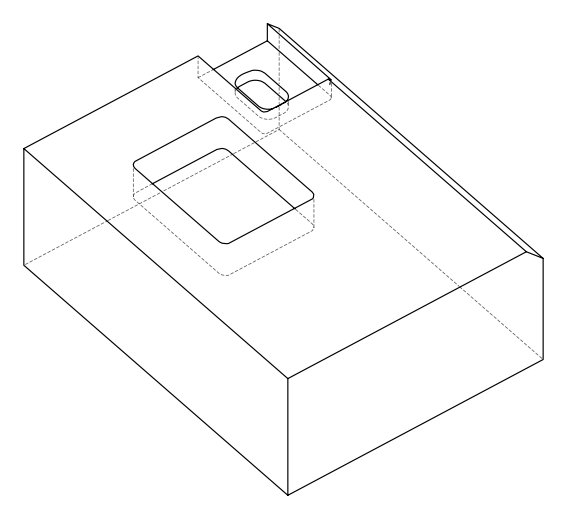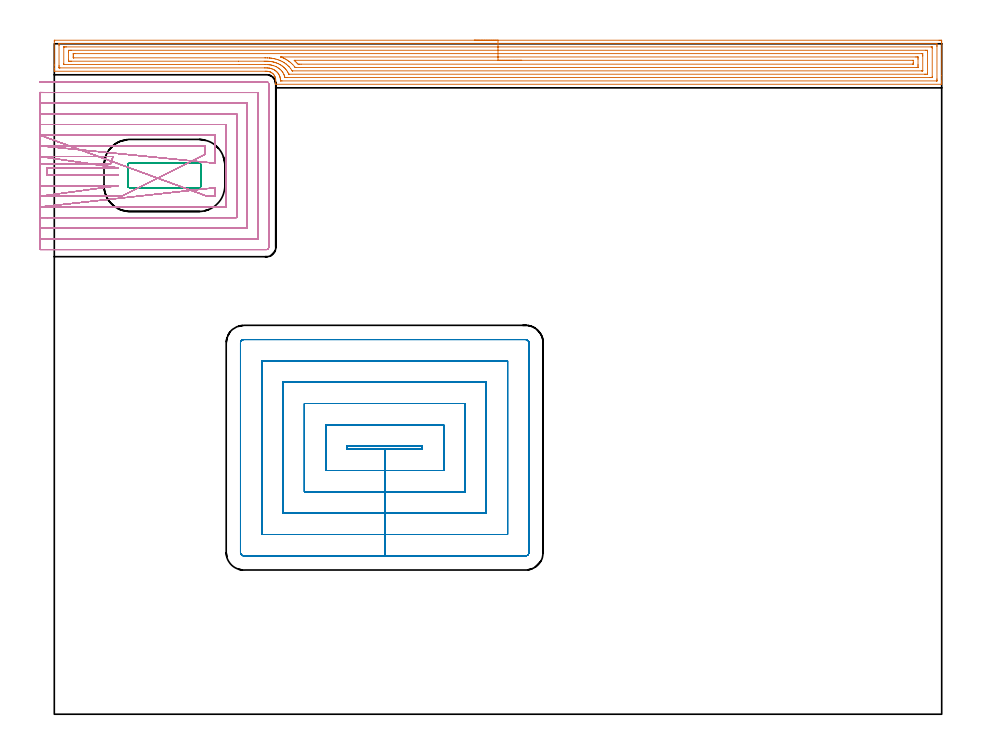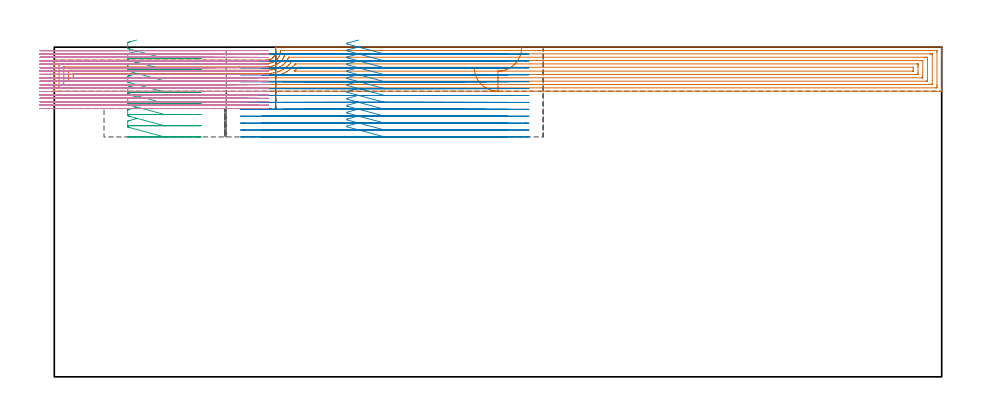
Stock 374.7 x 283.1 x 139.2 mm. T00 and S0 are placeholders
(PLAN: 4 operations, 3 tool changes, 146.8 min)
(1 AREA_MILL | FG_CHAMFER_SURFACE | UGT0205_001 | 19.8 min | 64818 mm3)
(2 MILL_RECTANGULAR_POCKET | POCKET_RECTANGULAR_STRAIGHT | NXT0201_011 | Follow Part, ap 3, ae 75% | 40.79 min | 522155 mm3)
(3 MILL_RECTANGULAR_POCKET_1 | POCKET_RECTANGULAR_STRAIGHT_1 | UGT0201_104 | Follow Part, ap 5, ae 75% | 2.29 min | 54860 mm3)
(4 MILL_SLOT | SLOT_PARTIAL_RECTANGULAR | NXT0201_008 | Follow Part, ap 1.5, ae 75% | 83.88 min | 146929 mm3)
(TOOL UGT0205_001 | Chamfer Mill 20 x 3 x 45 deg. | D20 FL50 Z2)
(TOOL NXT0201_011 | ENDMILL 12mm [2P460-1200-NA 1630] | D12 FL38 Z6)
(TOOL UGT0201_104 | End Mill 20 mm | D20 FL22 Z2)
(TOOL NXT0201_008 | ENDMILL 6mm [2P460-0600-NA 1630] | D6 FL26 Z6)
(OP 1 AREA_MILL)
G17 G21 G94 G90
T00 M6
G54
G17 G0 G90 X177.35 Y284.6 S1061 M3
G43 Z149.2 H0
Z130.6
G94 G1 X177.388 Z129.728 F250.
X177.502 Z128.864
X177.691 Z128.012
X177.953 Z127.18
X178.287 Z126.374
X178.69 Z125.6
X179.158 Z124.864
X179.69 Z124.172
X180.279 Z123.529
X180.922 Z122.94
X181.614 Z122.408
X182.35 Z121.94
X183.124 Z121.537
X183.93 Z121.203
X184.762 Z120.941
X185.614 Z120.752
X186.478 Z120.638
X187.35 Z120.6
X373.604
X374.081 Y284.599 Z120.601
X374.552 Y284.595 Z120.603
X374.691 Y284.592 Z120.606
X374.695 Y284.129 Z121.069
X374.7 Y283.517 Z121.681
Y269.732 Z135.463
Y267.354 Z137.841
Y266.672 Z138.528
Y266.364 Z138.835
Y266.011 Z139.179
X374.693 Y266.003 Z139.188
X374.527 Y266. Z139.2
X93.538
X93.51 Y266.005 Z139.193
X93.5 Y266.06 Z139.137
X93.493 Y267.648 Z137.55
X93.47 Y268.037 Z137.16
X93.468 Y268.089 Z137.108
X93.444 Y268.237 Z136.958
X93.401 Y268.507 Z136.691
X93.398 Y268.527 Z136.671
X93.268 Y268.972 Z136.224
X93.205 Y269.12 Z136.076
X93.083 Y269.406 Z135.792
X92.995 Y269.561 Z135.636
X92.901 Y269.728 Z135.47
X92.692 Y270.037 Z135.161
X92.645 Y270.095 Z135.103
X92.589 Y270.163 Z135.035
X92.478 Y270.284 Z134.913
X92.347 Y270.406 Z134.791
X92.152 Y270.588 Z134.609
X92.049 Y270.667 Z134.53
X91.799 Y270.86 Z134.339
X91.757 Y270.886 Z134.314
X91.533 Y271.021 Z134.179
X91.304 Y271.138 Z134.06
X91.256 Y271.163 Z134.035
X90.995 Y271.259 Z133.94
X90.906 Y271.291 Z133.907
X90.463 Y271.411 Z133.786
X90.013 Y271.477 Z133.72
X89.734 Y271.493 Z133.702
X89.542 Z133.695
X89.12 Y271.499 Z133.699
X89.074 Y271.5 Z133.7
X0.173
X0.01 Y271.503 Z133.688
X0.003 Y271.602 Z133.59
X0. Y271.708 Z133.492
Y271.969 Z133.231
Y272.651 Z132.543
Y273.875 Z131.321
Y274.417 Z130.777
Y284.129 Z121.069
X0.003 Y284.402 Z120.795
X0.01 Y284.592 Z120.606
X0.202 Y284.599 Z120.599
X187.35 Y284.6 Z120.6
Y283.186 Z122.014
X372.294 Y283.185 Z122.015
X372.355
X372.676 Y283.179 Z122.021
X372.69 Y283.075 Z122.125
X372.697 Y282.847 Z122.353
X372.699 Y282.363 Z122.837
X372.7 Y281.962 Z123.238
Y268.237 Z136.963
X372.699 Y267.837 Z137.363
X372.69 Y267.435 Z137.765
X372.688 Y267.42 Z137.78
X372.682 Y267.418 Z137.782
X372.658 Y267.416 Z137.784
X372.606 Y267.415 Z137.785
X372.502 Y267.414 Z137.786
X96.157
X95.778 Y267.417 Z137.783
X95.588 Y267.419 Z137.781
X95.504 Y267.422 Z137.778
X95.499 Y267.493 Z137.707
X95.463 Y268.101 Z137.099
X95.447 Y268.237 Z136.963
X95.325 Y268.919 Z136.281
X95.266 Y269.12 Z136.08
X95.241 Y269.203 Z135.997
X95.038 Y269.696 Z135.504
X94.889 Y270.003 Z135.197
X94.722 Y270.296 Z134.904
X94.431 Y270.723 Z134.477
X94.297 Y270.886 Z134.314
X94.123 Y271.077 Z134.123
X93.921 Y271.268 Z133.932
X93.723 Y271.453 Z133.747
X93.538 Y271.606 Z133.594
X93.323 Y271.769 Z133.431
X93.11 Y271.919 Z133.281
X92.915 Y272.037 Z133.163
X92.645 Y272.19 Z133.01
X92.346 Y272.341 Z132.859
X91.878 Y272.526 Z132.674
X91.751 Y272.567 Z132.633
X91.47 Y272.651 Z132.549
X90.983 Y272.771 Z132.429
X90.858 Y272.793 Z132.407
X90.686 Y272.821 Z132.379
X90.295 Y272.871 Z132.329
X89.964 Y272.894 Z132.306
X89.709 Y272.904 Z132.296
X89.071 Y272.911 Z132.289
X88.806 Y272.913 Z132.287
X2.406 Y272.915 Z132.285
X2.138 Y272.916 Z132.284
X2.048 Y272.919 Z132.281
X2.01 Y272.921 Z132.279
X2.008 Y272.942 Z132.258
X2.002 Y273.051 Z132.149
X2. Y273.534 Z131.666
Y273.936 Z131.264
Y282.363 Z122.837
X2.001 Y282.763 Z122.437
X2.01 Y283.165 Z122.035
X2.012 Y283.18 Z122.02
X2.018 Y283.182 Z122.018
X2.042 Y283.184 Z122.016
X2.094 Y283.185 Z122.015
X2.198 Y283.186 Z122.014
X187.35
Y281.772 Z123.428
X370.212 Y281.771 Z123.429
X370.507 Y281.77 Z123.43
X370.605 Y281.768 Z123.432
X370.675 Y281.765 Z123.435
X370.69 Y281.67 Z123.53
X370.695 Y281.48 Z123.72
X370.699 Y281.29 Z123.91
Y269.12 Z136.08
X370.697 Y268.932 Z136.268
X370.69 Y268.866 Z136.334
X370.683 Y268.835 Z136.365
X370.653 Y268.834 Z136.366
X370.507 Y268.831 Z136.369
X369.908 Y268.829 Z136.371
X369.613
X98.3
X98.005
X97.402 Y268.833 Z136.367
X97.375 Y268.835 Z136.365
X97.355 Y268.879 Z136.321
X97.295 Y269.12 Z136.08
X97.112 Y269.722 Z135.478
X96.998 Y270.003 Z135.197
X96.918 Y270.195 Z135.005
X96.541 Y270.886 Z134.314
X96.218 Y271.357 Z133.843
X95.872 Y271.769 Z133.431
X95.325 Y272.301 Z132.899
X94.891 Y272.651 Z132.549
X94.431 Y272.981 Z132.219
X94.178 Y273.133 Z132.067
X93.641 Y273.433 Z131.767
X93.538 Y273.483 Z131.717
X93.426 Y273.534 Z131.666
X92.645 Y273.831 Z131.369
X92.214 Y273.959 Z131.241
X91.751 Y274.078 Z131.122
X91.434 Y274.149 Z131.051
X91.07 Y274.207 Z130.993
X90.858 Y274.235 Z130.965
X90.475 Y274.28 Z130.92
X90.074 Y274.309 Z130.891
X89.964 Y274.313 Z130.887
X89.162 Y274.327 Z130.873
X89.071
X78.104 Y274.328 Z130.872
X4.193 Y274.329 Z130.871
X4.104 Y274.331 Z130.869
X4.045 Y274.334 Z130.866
X4.01 Y274.337 Z130.863
X4.007 Y274.354 Z130.846
X4.004 Y274.417 Z130.783
X4.001 Y274.607 Z130.593
Y281.48 Z123.72
X4.003 Y281.668 Z123.532
X4.01 Y281.734 Z123.466
X4.017 Y281.765 Z123.435
X4.047 Y281.766 Z123.434
X4.193 Y281.769 Z123.431
X4.792 Y281.771 Z123.429
X5.087 Y281.772 Z123.428
X187.35
Y280.357 Z124.843
X367.826
X368.07 Y280.356 Z124.844
X368.574 Y280.352 Z124.848
X368.69 Y280.35 Z124.85
X368.694 Y280.149 Z125.051
X368.7 Y279.734 Z125.466
Y270.886 Z134.314
X368.69 Y270.454 Z134.746
X368.684 Y270.25 Z134.95
X368.473 Y270.247 Z134.953
X367.826 Y270.243 Z134.957
X367.584
X99.224
X99.061 Y270.245 Z134.955
X99.022 Y270.247 Z134.953
X99.006 Y270.249 Z134.951
X98.986 Y270.267 Z134.933
X98.899 Y270.454 Z134.746
X98.679 Y270.886 Z134.314
X98.447 Y271.332 Z133.868
X98.159 Y271.769 Z133.431
X98.005 Y271.992 Z133.208
X97.704 Y272.358 Z132.842
X97.437 Y272.651 Z132.549
X97.112 Y272.969 Z132.231
X96.815 Y273.244 Z131.956
X96.456 Y273.534 Z131.666
X96.218 Y273.713 Z131.487
X95.61 Y274.135 Z131.065
X95.325 Y274.298 Z130.902
X95.107 Y274.417 Z130.783
X94.664 Y274.646 Z130.554
X94.431 Y274.754 Z130.446
X93.865 Y274.977 Z130.223
X93.538 Y275.097 Z130.103
X92.873 Y275.3 Z129.9
X92.645 Y275.36 Z129.84
X92.563 Y275.38 Z129.82
X92.099 Y275.483 Z129.717
X91.751 Y275.547 Z129.653
X91.455 Y275.593 Z129.607
X90.858 Y275.669 Z129.531
X90.451 Y275.702 Z129.498
X89.964 Y275.725 Z129.475
X89.525 Y275.734 Z129.466
X89.071 Y275.739 Z129.461
X88.624 Y275.741 Z129.459
X77.79 Y275.742 Z129.458
X7.319 Y275.743 Z129.457
X6.874 Y275.744 Z129.456
X6.422 Y275.746 Z129.454
X6.139 Y275.75 Z129.45
X6.01 Y275.766 Z129.434
X6. Y276.163 Z129.037
Y276.183 Z129.017
Y279.714 Z125.486
X6.01 Y280.146 Z125.054
X6.016 Y280.35 Z124.85
X6.227 Y280.353 Z124.847
X6.874 Y280.357 Z124.843
X7.116
X187.35
Y278.943 Z126.257
X366.153
X366.379 Y278.942 Z126.258
X366.529 Y278.94 Z126.26
X366.649 Y278.936 Z126.264
X366.692 Y278.932 Z126.268
X366.693 Y278.924 Z126.276
X366.696 Y278.831 Z126.369
X366.7 Y278.179 Z127.021
Y277.949 Z127.251
X366.699 Y271.769 Z133.431
X366.696 Y271.687 Z133.513
X366.693 Y271.668 Z133.532
X366.69 Y271.664 Z133.536
X366.642 Y271.662 Z133.538
X366.491 Y271.659 Z133.541
X366.266 Y271.657 Z133.543
X366.153
X100.686
X100.573 Y271.658 Z133.542
X100.498 Y271.661 Z133.539
X100.441 Y271.664 Z133.536
X100.413 Y271.68 Z133.52
X99.785 Y272.651 Z132.549
X99.766 Y272.678 Z132.522
X99.118 Y273.418 Z131.782
X99.007 Y273.534 Z131.666
X98.899 Y273.642 Z131.558
X98.493 Y274.02 Z131.18
X98.032 Y274.417 Z130.783
X98.005 Y274.44 Z130.76
X97.895 Y274.526 Z130.674
X97.112 Y275.069 Z130.131
X96.745 Y275.3 Z129.9
X96.218 Y275.59 Z129.61
X95.61 Y275.901 Z129.299
X95.325 Y276.02 Z129.18
X94.916 Y276.183 Z129.017
X94.431 Y276.362 Z128.838
X94.163 Y276.448 Z128.752
X93.538 Y276.629 Z128.571
X92.934 Y276.779 Z128.421
X92.645 Y276.844 Z128.356
X91.832 Y276.986 Z128.214
X91.751 Y276.997 Z128.203
X91.222 Y277.066 Z128.134
X90.858 Y277.098 Z128.102
X90.822 Y277.101 Z128.099
X89.964 Y277.142 Z128.058
X89.884 Y277.145 Z128.055
X89.071 Y277.155 Z128.045
X88.979 Y277.156 Z128.044
X8.231 Y277.158 Z128.042
X8.062 Y277.159 Z128.041
X8.022 Y277.162 Z128.038
X8.01 Y277.164 Z128.036
X8.007 Y277.178 Z128.022
X8.004 Y277.233 Z127.967
X8. Y277.718 Z127.482
Y277.949 Z127.251
Y278.601 Z126.599
X8.001 Y278.831 Z126.369
X8.004 Y278.913 Z126.287
X8.007 Y278.932 Z126.268
X8.009 Y278.936 Z126.264
X8.058 Y278.938 Z126.262
X8.208 Y278.941 Z126.259
X8.66 Y278.943 Z126.257
X187.35
Y277.529 Z127.671
X363.784
X364.253 Y277.528 Z127.672
X364.682 Y277.524 Z127.676
X364.69 Y277.522 Z127.678
X364.696 Y277.51 Z127.69
X364.699 Y277.066 Z128.134
X364.7 Y276.624 Z128.576
Y274.417 Z130.783
Y273.975 Z131.225
X364.697 Y273.534 Z131.666
X364.692 Y273.1 Z132.1
X364.684 Y273.078 Z132.122
X364.662 Y273.076 Z132.124
X364.604 Y273.073 Z132.127
X364.487 Y273.072 Z132.128
X364.253 Y273.071 Z132.129
X102.047 Y273.072 Z132.128
X101.813 Y273.074 Z132.126
X101.756 Y273.076 Z132.124
X101.732 Y273.078 Z132.122
X101.692 Y273.125 Z132.075
X101.579 Y273.27 Z131.93
X101.358 Y273.534 Z131.666
X100.686 Y274.302 Z130.898
X100.571 Y274.417 Z130.783
X100.171 Y274.795 Z130.405
X99.792 Y275.128 Z130.072
X99.584 Y275.3 Z129.9
X99.196 Y275.596 Z129.604
X98.899 Y275.808 Z129.392
X98.35 Y276.183 Z129.017
X98.005 Y276.398 Z128.802
X97.497 Y276.685 Z128.515
X97.112 Y276.881 Z128.319
X96.738 Y277.066 Z128.134
X96.218 Y277.286 Z127.914
X95.84 Y277.44 Z127.76
X95.775 Y277.468 Z127.732
X95.718 Y277.494 Z127.706
X95.664 Y277.523 Z127.677
X95.709 Y277.526 Z127.674
X95.751 Y277.528 Z127.672
X95.835 Y277.529 Z127.671
X96.218
X187.35
Y276.115 Z129.085
X362.536 Y276.114 Z129.086
X362.656 Y276.11 Z129.09
X362.681 Y276.108 Z129.092
X362.69 Y276.098 Z129.102
X362.696 Y276.075 Z129.125
X362.698 Y276.05 Z129.15
X362.7 Y275.952 Z129.248
Y275.069 Z130.131
X362.699 Y274.837 Z130.363
X362.697 Y274.683 Z130.517
X362.692 Y274.56 Z130.64
X362.688 Y274.492 Z130.708
X362.396 Y274.486 Z130.714
X104.19 Y274.485 Z130.715
X103.366 Y274.487 Z130.713
X103.294 Y274.488 Z130.712
X102.885 Y274.502 Z130.698
X102.472 Y274.948 Z130.252
X102.131 Y275.3 Z129.9
X101.579 Y275.82 Z129.38
X101.357 Y276.028 Z129.172
X101.292 Y276.108 Z129.092
X101.579 Y276.113 Z129.087
X101.649 Y276.114 Z129.086
X187.35 Y276.115 Z129.085
X188.222 Z129.123
X189.086 Z129.237
X189.938 Z129.426
X190.77 Z129.688
X191.576 Z130.022
X192.35 Z130.425
X193.086 Z130.894
X193.778 Z131.425
X194.421 Z132.014
X195.01 Z132.657
X195.542 Z133.35
X196.01 Z134.085
X196.413 Z134.859
X196.747 Z135.665
X197.009 Z136.497
X197.198 Z137.349
X197.312 Z138.214
X197.35 Z139.085
G0 Z149.2
M5
M2
(OP 2 MILL_RECTANGULAR_POCKET)
G17 G21 G94 G90
T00 M6
G54
G17 G0 G90 X128.476 Y113.2 S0 M3
G43 Z149.2 H1
Z142.2
G94 G1 X123.6 Z140.893 F250.
Y111.9 Z140.545
X139.5 Z136.285
X155.4 F500.
Y113.2
X123.6
Y111.9
X139.5
Y102.9
X164.4
Y122.2
X114.6
Y102.9
X139.5
Y93.9
X173.4
Y131.2
X105.6
Y93.9
X139.5
Y84.9
X182.4
Y140.2
X96.6
Y84.9
X139.5
Y75.9
X191.4
Y149.2
X87.6
Y75.9
X139.5
Y66.9
X199.
G3 X200.4 Y68.3 R1.4
G1 Y156.8
G3 X199. Y158.2 R1.4
G1 X80.
G3 X78.6 Y156.8 R1.4
G1 Y68.3
G3 X80. Y66.9 R1.4
G1 X139.5
X140.5
G0 X128.476 Y113.2 Z139.285
G1 X123.6 Z137.978 F250.
Y111.9 Z137.63
X139.5 Z133.369
X155.4 F500.
Y113.2
X123.6
Y111.9
X139.5
Y102.9
X164.4
Y122.2
X114.6
Y102.9
X139.5
Y93.9
X173.4
Y131.2
X105.6
Y93.9
X139.5
Y84.9
X182.4
Y140.2
X96.6
Y84.9
X139.5
Y75.9
X191.4
Y149.2
X87.6
Y75.9
X139.5
Y66.9
X199.
G3 X200.4 Y68.3 R1.4
G1 Y156.8
G3 X199. Y158.2 R1.4
G1 X80.
G3 X78.6 Y156.8 R1.4
G1 Y68.3
G3 X80. Y66.9 R1.4
G1 X139.5
X140.5
G0 X128.476 Y113.2 Z136.369
G1 X123.6 Z135.062 F250.
Y111.9 Z134.714
X139.5 Z130.454
X155.4 F500.
Y113.2
X123.6
Y111.9
X139.5
Y102.9
X164.4
Y122.2
X114.6
Y102.9
X139.5
Y93.9
X173.4
Y131.2
X105.6
Y93.9
X139.5
Y84.9
X182.4
Y140.2
X96.6
Y84.9
X139.5
Y75.9
X191.4
Y149.2
X87.6
Y75.9
X139.5
Y66.9
X199.
G3 X200.4 Y68.3 R1.4
G1 Y156.8
G3 X199. Y158.2 R1.4
G1 X80.
G3 X78.6 Y156.8 R1.4
G1 Y68.3
G3 X80. Y66.9 R1.4
G1 X139.5
X140.5
G0 X128.476 Y113.2 Z133.454
G1 X123.6 Z132.147 F250.
Y111.9 Z131.799
X139.5 Z127.538
X155.4 F500.
Y113.2
X123.6
Y111.9
X139.5
Y102.9
X164.4
Y122.2
X114.6
Y102.9
X139.5
Y93.9
X173.4
Y131.2
X105.6
Y93.9
X139.5
Y84.9
X182.4
Y140.2
X96.6
Y84.9
X139.5
Y75.9
X191.4
Y149.2
X87.6
Y75.9
X139.5
Y66.9
X199.
G3 X200.4 Y68.3 R1.4
G1 Y156.8
G3 X199. Y158.2 R1.4
G1 X80.
G3 X78.6 Y156.8 R1.4
G1 Y68.3
G3 X80. Y66.9 R1.4
G1 X139.5
X140.5
G0 X128.476 Y113.2 Z130.538
G1 X123.6 Z129.232 F250.
Y111.9 Z128.883
X139.5 Z124.623
X155.4 F500.
Y113.2
X123.6
Y111.9
X139.5
Y102.9
X164.4
Y122.2
X114.6
Y102.9
X139.5
Y93.9
X173.4
Y131.2
X105.6
Y93.9
X139.5
Y84.9
X182.4
Y140.2
X96.6
Y84.9
X139.5
Y75.9
X191.4
Y149.2
X87.6
Y75.9
X139.5
Y66.9
X199.
G3 X200.4 Y68.3 R1.4
G1 Y156.8
G3 X199. Y158.2 R1.4
G1 X80.
G3 X78.6 Y156.8 R1.4
G1 Y68.3
G3 X80. Y66.9 R1.4
G1 X139.5
X140.5
G0 X128.476 Y113.2 Z127.623
G1 X123.6 Z126.316 F250.
Y111.9 Z125.968
X139.5 Z121.708
X155.4 F500.
Y113.2
X123.6
Y111.9
X139.5
Y102.9
X164.4
Y122.2
X114.6
Y102.9
X139.5
Y93.9
X173.4
Y131.2
X105.6
Y93.9
X139.5
Y84.9
X182.4
Y140.2
X96.6
Y84.9
X139.5
Y75.9
X191.4
Y149.2
X87.6
Y75.9
X139.5
Y66.9
X199.
G3 X200.4 Y68.3 R1.4
G1 Y156.8
G3 X199. Y158.2 R1.4
G1 X80.
G3 X78.6 Y156.8 R1.4
G1 Y68.3
G3 X80. Y66.9 R1.4
G1 X139.5
X140.5
G0 X128.476 Y113.2 Z124.708
G1 X123.6 Z123.401 F250.
Y111.9 Z123.053
X139.5 Z118.792
X155.4 F500.
Y113.2
X123.6
Y111.9
X139.5
Y102.9
X164.4
Y122.2
X114.6
Y102.9
X139.5
Y93.9
X173.4
Y131.2
X105.6
Y93.9
X139.5
Y84.9
X182.4
Y140.2
X96.6
Y84.9
X139.5
Y75.9
X191.4
Y149.2
X87.6
Y75.9
X139.5
Y66.9
X199.
G3 X200.4 Y68.3 R1.4
G1 Y156.8
G3 X199. Y158.2 R1.4
G1 X80.
G3 X78.6 Y156.8 R1.4
G1 Y68.3
G3 X80. Y66.9 R1.4
G1 X139.5
X140.5
G0 X128.476 Y113.2 Z121.792
G1 X123.6 Z120.486 F250.
Y111.9 Z120.137
X139.5 Z115.877
X155.4 F500.
Y113.2
X123.6
Y111.9
X139.5
Y102.9
X164.4
Y122.2
X114.6
Y102.9
X139.5
Y93.9
X173.4
Y131.2
X105.6
Y93.9
X139.5
Y84.9
X182.4
Y140.2
X96.6
Y84.9
X139.5
Y75.9
X191.4
Y149.2
X87.6
Y75.9
X139.5
Y66.9
X199.
G3 X200.4 Y68.3 R1.4
G1 Y156.8
G3 X199. Y158.2 R1.4
G1 X80.
G3 X78.6 Y156.8 R1.4
G1 Y68.3
G3 X80. Y66.9 R1.4
G1 X139.5
X140.5
G0 X128.476 Y113.2 Z118.877
G1 X123.6 Z117.57 F250.
Y111.9 Z117.222
X139.5 Z112.962
X155.4 F500.
Y113.2
X123.6
Y111.9
X139.5
Y102.9
X164.4
Y122.2
X114.6
Y102.9
X139.5
Y93.9
X173.4
Y131.2
X105.6
Y93.9
X139.5
Y84.9
X182.4
Y140.2
X96.6
Y84.9
X139.5
Y75.9
X191.4
Y149.2
X87.6
Y75.9
X139.5
Y66.9
X199.
G3 X200.4 Y68.3 R1.4
G1 Y156.8
G3 X199. Y158.2 R1.4
G1 X80.
G3 X78.6 Y156.8 R1.4
G1 Y68.3
G3 X80. Y66.9 R1.4
G1 X139.5
X140.5
G0 X128.476 Y113.2 Z115.962
G1 X123.6 Z114.655 F250.
Y111.9 Z114.307
X139.5 Z110.046
X155.4 F500.
Y113.2
X123.6
Y111.9
X139.5
Y102.9
X164.4
Y122.2
X114.6
Y102.9
X139.5
Y93.9
X173.4
Y131.2
X105.6
Y93.9
X139.5
Y84.9
X182.4
Y140.2
X96.6
Y84.9
X139.5
Y75.9
X191.4
Y149.2
X87.6
Y75.9
X139.5
Y66.9
X199.
G3 X200.4 Y68.3 R1.4
G1 Y156.8
G3 X199. Y158.2 R1.4
G1 X80.
G3 X78.6 Y156.8 R1.4
G1 Y68.3
G3 X80. Y66.9 R1.4
G1 X139.5
X140.5
G0 X128.476 Y113.2 Z113.046
G1 X123.6 Z111.739 F250.
Y111.9 Z111.391
X139.5 Z107.131
X155.4 F500.
Y113.2
X123.6
Y111.9
X139.5
Y102.9
X164.4
Y122.2
X114.6
Y102.9
X139.5
Y93.9
X173.4
Y131.2
X105.6
Y93.9
X139.5
Y84.9
X182.4
Y140.2
X96.6
Y84.9
X139.5
Y75.9
X191.4
Y149.2
X87.6
Y75.9
X139.5
Y66.9
X199.
G3 X200.4 Y68.3 R1.4
G1 Y156.8
G3 X199. Y158.2 R1.4
G1 X80.
G3 X78.6 Y156.8 R1.4
G1 Y68.3
G3 X80. Y66.9 R1.4
G1 X139.5
X140.5
G0 X128.476 Y113.2 Z110.131
G1 X123.6 Z108.824 F250.
Y111.9 Z108.476
X139.5 Z104.215
X155.4 F500.
Y113.2
X123.6
Y111.9
X139.5
Y102.9
X164.4
Y122.2
X114.6
Y102.9
X139.5
Y93.9
X173.4
Y131.2
X105.6
Y93.9
X139.5
Y84.9
X182.4
Y140.2
X96.6
Y84.9
X139.5
Y75.9
X191.4
Y149.2
X87.6
Y75.9
X139.5
Y66.9
X199.
G3 X200.4 Y68.3 R1.4
G1 Y156.8
G3 X199. Y158.2 R1.4
G1 X80.
G3 X78.6 Y156.8 R1.4
G1 Y68.3
G3 X80. Y66.9 R1.4
G1 X139.5
X140.5
G0 X128.476 Y113.2 Z107.215
G1 X123.6 Z105.909 F250.
Y111.9 Z105.56
X139.5 Z101.3
X155.4 F500.
Y113.2
X123.6
Y111.9
X139.5
Y102.9
X164.4
Y122.2
X114.6
Y102.9
X139.5
Y93.9
X173.4
Y131.2
X105.6
Y93.9
X139.5
Y84.9
X182.4
Y140.2
X96.6
Y84.9
X139.5
Y75.9
X191.4
Y149.2
X87.6
Y75.9
X139.5
Y66.9
X199.
G3 X200.4 Y68.3 R1.4
G1 Y156.8
G3 X199. Y158.2 R1.4
G1 X80.
G3 X78.6 Y156.8 R1.4
G1 Y68.3
G3 X80. Y66.9 R1.4
G1 X139.5
X140.5
G0 Z149.2
M5
M2
(OP 3 MILL_RECTANGULAR_POCKET_1)
G17 G21 G94 G90
T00 M6
G54
G17 G0 G90 X34.742 Y232.7 S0 M3
G43 Z149.2 H0
Z142.2
G94 G1 X31.9 Z141.438 F250.
X31.805 Z141.413
X31.567 Y232.641 Z141.347
X31.353 Y232.521 Z141.281
X31.179 Y232.347 Z141.216
X31.059 Y232.133 Z141.15
X31. Y231.895 Z141.084
Y223.105 Z138.729
X31.059 Y222.867 Z138.663
X31.179 Y222.653 Z138.597
X31.353 Y222.479 Z138.531
X31.567 Y222.359 Z138.466
X31.805 Y222.3 Z138.4
X31.9 Z138.374
X46.5 Z134.462
X61.1 F500.
G3 X62. Y223.2 R0.9
G1 Y231.8
G3 X61.1 Y232.7 R0.9
G1 X31.9
G3 X31. Y231.8 R0.9
G1 Y223.2
G3 X31.9 Y222.3 R0.9
G1 X46.5
X47.5
G0 X34.742 Y232.7 Z137.462
G1 X31.9 Z136.701 F250.
X31.805 Z136.675
X31.567 Y232.641 Z136.61
X31.353 Y232.521 Z136.544
X31.179 Y232.347 Z136.478
X31.059 Y232.133 Z136.412
X31. Y231.895 Z136.347
Y223.105 Z133.991
X31.059 Y222.867 Z133.926
X31.179 Y222.653 Z133.86
X31.353 Y222.479 Z133.794
X31.567 Y222.359 Z133.728
X31.805 Y222.3 Z133.662
X31.9 Z133.637
X46.5 Z129.725
X61.1 F500.
G3 X62. Y223.2 R0.9
G1 Y231.8
G3 X61.1 Y232.7 R0.9
G1 X31.9
G3 X31. Y231.8 R0.9
G1 Y223.2
G3 X31.9 Y222.3 R0.9
G1 X46.5
X47.5
G0 X34.742 Y232.7 Z132.725
G1 X31.9 Z131.963 F250.
X31.805 Z131.938
X31.567 Y232.641 Z131.872
X31.353 Y232.521 Z131.806
X31.179 Y232.347 Z131.741
X31.059 Y232.133 Z131.675
X31. Y231.895 Z131.609
Y223.105 Z129.254
X31.059 Y222.867 Z129.188
X31.179 Y222.653 Z129.122
X31.353 Y222.479 Z129.057
X31.567 Y222.359 Z128.991
X31.805 Y222.3 Z128.925
X31.9 Z128.899
X46.5 Z124.987
X61.1 F500.
G3 X62. Y223.2 R0.9
G1 Y231.8
G3 X61.1 Y232.7 R0.9
G1 X31.9
G3 X31. Y231.8 R0.9
G1 Y223.2
G3 X31.9 Y222.3 R0.9
G1 X46.5
X47.5
G0 X34.742 Y232.7 Z127.987
G1 X31.9 Z127.226 F250.
X31.805 Z127.201
X31.567 Y232.641 Z127.135
X31.353 Y232.521 Z127.069
X31.179 Y232.347 Z127.003
X31.059 Y232.133 Z126.937
X31. Y231.895 Z126.872
Y223.105 Z124.516
X31.059 Y222.867 Z124.451
X31.179 Y222.653 Z124.385
X31.353 Y222.479 Z124.319
X31.567 Y222.359 Z124.253
X31.805 Y222.3 Z124.187
X31.9 Z124.162
X46.5 Z120.25
X61.1 F500.
G3 X62. Y223.2 R0.9
G1 Y231.8
G3 X61.1 Y232.7 R0.9
G1 X31.9
G3 X31. Y231.8 R0.9
G1 Y223.2
G3 X31.9 Y222.3 R0.9
G1 X46.5
X47.5
G0 X34.742 Y232.7 Z123.25
G1 X31.9 Z122.488 F250.
X31.805 Z122.463
X31.567 Y232.641 Z122.397
X31.353 Y232.521 Z122.331
X31.179 Y232.347 Z122.266
X31.059 Y232.133 Z122.2
X31. Y231.895 Z122.134
Y223.105 Z119.779
X31.059 Y222.867 Z119.713
X31.179 Y222.653 Z119.647
X31.353 Y222.479 Z119.582
X31.567 Y222.359 Z119.516
X31.805 Y222.3 Z119.45
X31.9 Z119.425
X46.5 Z115.512
X61.1 F500.
G3 X62. Y223.2 R0.9
G1 Y231.8
G3 X61.1 Y232.7 R0.9
G1 X31.9
G3 X31. Y231.8 R0.9
G1 Y223.2
G3 X31.9 Y222.3 R0.9
G1 X46.5
X47.5
G0 X34.742 Y232.7 Z118.512
G1 X31.9 Z117.751 F250.
X31.805 Z117.726
X31.567 Y232.641 Z117.66
X31.353 Y232.521 Z117.594
X31.179 Y232.347 Z117.528
X31.059 Y232.133 Z117.462
X31. Y231.895 Z117.397
Y223.105 Z115.041
X31.059 Y222.867 Z114.976
X31.179 Y222.653 Z114.91
X31.353 Y222.479 Z114.844
X31.567 Y222.359 Z114.778
X31.805 Y222.3 Z114.712
X31.9 Z114.687
X46.5 Z110.775
X61.1 F500.
G3 X62. Y223.2 R0.9
G1 Y231.8
G3 X61.1 Y232.7 R0.9
G1 X31.9
G3 X31. Y231.8 R0.9
G1 Y223.2
G3 X31.9 Y222.3 R0.9
G1 X46.5
X47.5
G0 X34.742 Y232.7 Z113.775
G1 X31.9 Z113.014 F250.
X31.805 Z112.988
X31.567 Y232.641 Z112.922
X31.353 Y232.521 Z112.856
X31.179 Y232.347 Z112.791
X31.059 Y232.133 Z112.725
X31. Y231.895 Z112.659
Y223.105 Z110.304
X31.059 Y222.867 Z110.238
X31.179 Y222.653 Z110.172
X31.353 Y222.479 Z110.107
X31.567 Y222.359 Z110.041
X31.805 Y222.3 Z109.975
X31.9 Z109.95
X46.5 Z106.037
X61.1 F500.
G3 X62. Y223.2 R0.9
G1 Y231.8
G3 X61.1 Y232.7 R0.9
G1 X31.9
G3 X31. Y231.8 R0.9
G1 Y223.2
G3 X31.9 Y222.3 R0.9
G1 X46.5
X47.5
G0 X34.742 Y232.7 Z109.037
G1 X31.9 Z108.276 F250.
X31.805 Z108.251
X31.567 Y232.641 Z108.185
X31.353 Y232.521 Z108.119
X31.179 Y232.347 Z108.053
X31.059 Y232.133 Z107.987
X31. Y231.895 Z107.922
Y223.105 Z105.566
X31.059 Y222.867 Z105.501
X31.179 Y222.653 Z105.435
X31.353 Y222.479 Z105.369
X31.567 Y222.359 Z105.303
X31.805 Y222.3 Z105.238
X31.9 Z105.212
X46.5 Z101.3
X61.1 F500.
G3 X62. Y223.2 R0.9
G1 Y231.8
G3 X61.1 Y232.7 R0.9
G1 X31.9
G3 X31. Y231.8 R0.9
G1 Y223.2
G3 X31.9 Y222.3 R0.9
G1 X46.5
X47.5
G0 Z149.2
M5
M2
(OP 4 MILL_SLOT)
G17 G21 G94 G90
T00 M6
G54
G17 G0 G90 X-6. Y232.517 S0 M3
G43 Z149.2 H1
Z137.761
G94 G1 X-3. Y232.501 F250.
X-2.806 Y232.5 F500.
X24.024
G2 X24.911 Y235.5 R8.557
G1 X-2.806
X-3. Y235.501
X-6. Y235.519 F250.
X27. Y230.7 F500.
X24. F250.
X-3. F500.
Y227.7
X24.
X27. F250.
G0 Z149.2
X-6. Y223.2
Z137.761
G1 X-3.
X23.986 F500.
X26.986 F250.
X-6. Y218.7 F500.
X-3. F250.
X25.395 F500.
X28.395 F250.
X63.5 Y236.319 F500.
Y239.319 F250.
Y240. F500.
X-2.806
X-3. Y240.001
X-6. Y240.022 F250.
X68. Y232.663 F500.
Y235.663 F250.
Y244.5 F500.
X-2.806
X-3. Y244.501
X-6. Y244.527 F250.
X64.603 Y218.7 F500.
X67.603 F250.
X68.
Y219.328
Y222.328
X-6. Y214.2 F500.
X-3. F250.
X72.5 F500.
Y249.
X-2.806
X-3. Y249.001
X-6. Y249.033 F250.
Y209.7
X-3.
X77. F500.
Y253.5
X-2.806
X-3. Y253.501
X-6. Y253.544 F250.
Y205.2
X-3.
X81.5 F500.
Y258.
X-2.806
X-3. Y258.002
X-5.999 Y258.067 F250.
X-6. Y200.7
X-3.
X86. F500.
Y262.5
X-2.806
X-3. Y262.504
X-5.997 Y262.633 F250.
X-6. Y196.2
X-3.
X89.7 F500.
G3 X90.5 Y197. R0.8
G1 Y266.2
G3 X89.7 Y267. R0.8
G1 X-2.806
X-5.806 F250.
G0 X-6. Y232.5 Z136.322
G1 X-3.
X24.024 F500.
G2 X24.911 Y235.5 R8.557
G1 X-3.
X-6. F250.
X27. Y230.7 F500.
X24. F250.
X-3. F500.
Y227.7
X24.
X27. F250.
G0 Z149.2
X-6. Y223.2
Z136.322
G1 X-3.
X23.986 F500.
X26.986 F250.
X-6. Y218.7 F500.
X-3. F250.
X25.395 F500.
X28.395 F250.
X63.5 Y236.319 F500.
Y239.319 F250.
Y240. F500.
X-3.
X-6. F250.
X68. Y232.663 F500.
Y235.663 F250.
Y244.5 F500.
X-3.
X-6. F250.
X64.603 Y218.7 F500.
X67.603 F250.
X68.
Y219.328
Y222.328
X-6. Y214.2 F500.
X-3. F250.
X72.5 F500.
Y249.
X-3.
X-6. F250.
Y209.7
X-3.
X77. F500.
Y253.5
X-3.
X-6. F250.
Y205.2
X-3.
X81.5 F500.
Y258.
X-3.
X-6. F250.
Y200.7
X-3.
X86. F500.
Y262.5
X-3.
X-6. F250.
Y196.2
X-3.
X89.7 F500.
G3 X90.5 Y197. R0.8
G1 Y266.2
G3 X89.7 Y267. R0.8
G1 X-3.
X-6. F250.
G0 Y232.5 Z134.883
G1 X-3.
X24.024 F500.
G2 X24.911 Y235.5 R8.557
G1 X-3.
X-6. F250.
X27. Y230.7 F500.
X24. F250.
X-3. F500.
Y227.7
X24.
X27. F250.
G0 Z149.2
X-6. Y223.2
Z134.883
G1 X-3.
X23.986 F500.
X26.986 F250.
X-6. Y218.7 F500.
X-3. F250.
X25.395 F500.
X28.395 F250.
X63.5 Y236.319 F500.
Y239.319 F250.
Y240. F500.
X-3.
X-6. F250.
X68. Y232.663 F500.
Y235.663 F250.
Y244.5 F500.
X-3.
X-6. F250.
X64.603 Y218.7 F500.
X67.603 F250.
X68.
Y219.328
Y222.328
X-6. Y214.2 F500.
X-3. F250.
X72.5 F500.
Y249.
X-3.
X-6. F250.
Y209.7
X-3.
X77. F500.
Y253.5
X-3.
X-6. F250.
Y205.2
X-3.
X81.5 F500.
Y258.
X-3.
X-6. F250.
Y200.7
X-3.
X86. F500.
Y262.5
X-3.
X-6. F250.
Y196.2
X-3.
X89.7 F500.
G3 X90.5 Y197. R0.8
G1 Y266.2
G3 X89.7 Y267. R0.8
G1 X-3.
X-6. F250.
G0 Y232.5 Z133.444
G1 X-3.
X24.024 F500.
G2 X24.25 Y233.757 R8.558
X24.911 Y235.5 R8.557
G1 X-3.
X-6. F250.
X27. Y230.7 F500.
X24. F250.
X-3. F500.
Y227.7
X24.
X27. F250.
G0 Z149.2
X-6. Y223.2
Z133.444
G1 X-3.
X23.986 F500.
X26.986 F250.
X-6. Y218.7 F500.
X-3. F250.
X25.395 F500.
X28.395 F250.
X63.5 Y236.319 F500.
Y239.319 F250.
Y240. F500.
X-3.
X-6. F250.
X68. Y232.663 F500.
Y235.663 F250.
Y244.5 F500.
X-3.
X-6. F250.
X64.603 Y218.7 F500.
X67.603 F250.
X68.
Y219.328
Y222.328
X-6. Y214.2 F500.
X-3. F250.
X72.5 F500.
Y249.
X-3.
X-6. F250.
Y209.7
X-3.
X77. F500.
Y253.5
X-3.
X-6. F250.
Y205.2
X-3.
X81.5 F500.
Y258.
X-3.
X-6. F250.
Y200.7
X-3.
X86. F500.
Y262.5
X-3.
X-6. F250.
Y196.2
X-3.
X89.7 F500.
G3 X90.5 Y197. R0.8
G1 Y266.2
G3 X89.7 Y267. R0.8
G1 X-3.
X-6. F250.
G0 Y232.5 Z132.005
G1 X-3.
X24.024 F500.
G2 X24.911 Y235.5 R8.558
G1 X-3.
X-6. F250.
X27. Y230.7 F500.
X24. F250.
X-3. F500.
Y227.7
X24.
X27. F250.
G0 Z149.2
X-6. Y223.2
Z132.005
G1 X-3.
X23.986 F500.
X26.986 F250.
X-6. Y218.7 F500.
X-3. F250.
X25.395 F500.
X28.395 F250.
X63.5 Y236.319 F500.
Y239.319 F250.
Y240. F500.
X-3.
X-6. F250.
X68. Y232.663 F500.
Y235.663 F250.
Y244.5 F500.
X-3.
X-6. F250.
X64.602 Y218.7 F500.
X67.602 F250.
X68.
Y219.329
Y222.329
X-6. Y214.2 F500.
X-3. F250.
X72.5 F500.
Y249.
X-3.
X-6. F250.
Y209.7
X-3.
X77. F500.
Y253.5
X-3.
X-6. F250.
Y205.2
X-3.
X81.5 F500.
Y258.
X-3.
X-6. F250.
Y200.7
X-3.
X86. F500.
Y262.5
X-3.
X-6. F250.
Y196.2
X-3.
X89.7 F500.
G3 X90.5 Y197. R0.8
G1 Y266.2
G3 X89.7 Y267. R0.8
G1 X-3.
X-6. F250.
G0 Y232.5 Z130.567
G1 X-3.
X24.024 F500.
G2 X24.911 Y235.5 R8.558
G1 X-3.
X-6. F250.
X27. Y230.7 F500.
X24. F250.
X-3. F500.
Y227.7
X24.
X27. F250.
G0 Z149.2
X-6. Y223.2
Z130.567
G1 X-3.
X23.986 F500.
X26.986 F250.
X-6. Y218.7 F500.
X-3. F250.
X25.395 F500.
X28.395 F250.
X63.5 Y236.319 F500.
Y239.319 F250.
Y240. F500.
X-3.
X-6. F250.
X68. Y232.663 F500.
Y235.663 F250.
Y244.5 F500.
X-3.
X-6. F250.
X64.602 Y218.7 F500.
X67.602 F250.
X68.
Y219.329
Y222.329
X-6. Y214.2 F500.
X-3. F250.
X72.5 F500.
Y249.
X-3.
X-6. F250.
Y209.7
X-3.
X77. F500.
Y253.5
X-3.
X-6. F250.
Y205.2
X-3.
X81.5 F500.
Y258.
X-3.
X-6. F250.
Y200.7
X-3.
X86. F500.
Y262.5
X-3.
X-6. F250.
Y196.2
X-3.
X89.7 F500.
G3 X90.5 Y197. R0.8
G1 Y266.2
G3 X89.7 Y267. R0.8
G1 X-3.
X-6. F250.
G0 Y232.5 Z129.128
G1 X-3.
X24.024 F500.
G2 X24.911 Y235.5 R8.557
G1 X-3.
X-6. F250.
X27. Y230.7 F500.
X24. F250.
X-3. F500.
Y227.7
X24.
X27. F250.
G0 Z149.2
X-6. Y223.2
Z129.128
G1 X-3.
X23.986 F500.
X26.986 F250.
X-6. Y218.7 F500.
X-3. F250.
X25.395 F500.
X28.395 F250.
X63.5 Y236.319 F500.
Y239.319 F250.
Y240. F500.
X-3.
X-6. F250.
X68. Y232.663 F500.
Y235.663 F250.
Y244.5 F500.
X-3.
X-6. F250.
X64.603 Y218.7 F500.
X67.603 F250.
X68.
Y219.328
Y222.328
X-6. Y214.2 F500.
X-3. F250.
X72.5 F500.
Y249.
X-3.
X-6. F250.
Y209.7
X-3.
X77. F500.
Y253.5
X-3.
X-6. F250.
Y205.2
X-3.
X81.5 F500.
Y258.
X-3.
X-6. F250.
Y200.7
X-3.
X86. F500.
Y262.5
X-3.
X-6. F250.
Y196.2
X-3.
X89.7 F500.
G3 X90.5 Y197. R0.8
G1 Y266.2
G3 X89.7 Y267. R0.8
G1 X-3.
X-6. F250.
G0 Y232.5 Z127.689
G1 X-3.
X24.024 F500.
G2 X24.911 Y235.5 R8.557
G1 X-3.
X-6. F250.
X27. Y230.7 F500.
X24. F250.
X-3. F500.
Y227.7
X24.
X27. F250.
G0 Z149.2
X-6. Y223.2
Z127.689
G1 X-3.
X23.986 F500.
X26.986 F250.
X-6. Y218.7 F500.
X-3. F250.
X25.395 F500.
X28.395 F250.
X63.5 Y236.319 F500.
Y239.319 F250.
Y240. F500.
X-3.
X-6. F250.
X68. Y232.663 F500.
Y235.663 F250.
Y244.5 F500.
X-3.
X-6. F250.
X64.603 Y218.7 F500.
X67.603 F250.
X68.
Y219.328
Y222.328
X-6. Y214.2 F500.
X-3. F250.
X72.5 F500.
Y249.
X-3.
X-6. F250.
Y209.7
X-3.
X77. F500.
Y253.5
X-3.
X-6. F250.
Y205.2
X-3.
X81.5 F500.
Y258.
X-3.
X-6. F250.
Y200.7
X-3.
X86. F500.
Y262.5
X-3.
X-6. F250.
Y196.2
X-3.
X89.7 F500.
G3 X90.5 Y197. R0.8
G1 Y266.2
G3 X89.7 Y267. R0.8
G1 X-3.
X-6. F250.
G0 Y232.5 Z126.25
G1 X-3.
X24.024 F500.
G2 X24.911 Y235.5 R8.557
G1 X-3.
X-6. F250.
X27. Y230.7 F500.
X24. F250.
X-3. F500.
Y227.7
X24.
X27. F250.
G0 Z149.2
X-6. Y223.2
Z126.25
G1 X-3.
X23.986 F500.
X26.986 F250.
X-6. Y218.7 F500.
X-3. F250.
X25.395 F500.
X28.395 F250.
X63.5 Y236.319 F500.
Y239.319 F250.
Y240. F500.
X-3.
X-6. F250.
X68. Y232.663 F500.
Y235.663 F250.
Y244.5 F500.
X-3.
X-6. F250.
X64.603 Y218.7 F500.
X67.603 F250.
X68.
Y219.328
Y222.328
X-6. Y214.2 F500.
X-3. F250.
X72.5 F500.
Y249.
X-3.
X-6. F250.
Y209.7
X-3.
X77. F500.
Y253.5
X-3.
X-6. F250.
Y205.2
X-3.
X81.5 F500.
Y258.
X-3.
X-6. F250.
Y200.7
X-3.
X86. F500.
Y262.5
X-3.
X-6. F250.
Y196.2
X-3.
X89.7 F500.
G3 X90.5 Y197. R0.8
G1 Y266.2
G3 X89.7 Y267. R0.8
G1 X-3.
X-6. F250.
G0 Y232.5 Z124.811
G1 X-3.
X24.024 F500.
G2 X24.911 Y235.5 R8.557
G1 X-3.
X-6. F250.
X27. Y230.7 F500.
X24. F250.
X-3. F500.
Y227.7
X24.
X27. F250.
G0 Z149.2
X-6. Y223.2
Z124.811
G1 X-3.
X23.986 F500.
X26.986 F250.
X-6. Y218.7 F500.
X-3. F250.
X25.395 F500.
X28.395 F250.
X63.5 Y236.319 F500.
Y239.319 F250.
Y240. F500.
X-3.
X-6. F250.
X68. Y232.663 F500.
Y235.663 F250.
Y244.5 F500.
X-3.
X-6. F250.
X64.603 Y218.7 F500.
X67.603 F250.
X68.
Y219.328
Y222.328
X-6. Y214.2 F500.
X-3. F250.
X72.5 F500.
Y249.
X-3.
X-6. F250.
Y209.7
X-3.
X77. F500.
Y253.5
X-3.
X-6. F250.
Y205.2
X-3.
X81.5 F500.
Y258.
X-3.
X-6. F250.
Y200.7
X-3.
X86. F500.
Y262.5
X-3.
X-6. F250.
Y196.2
X-3.
X89.7 F500.
G3 X90.5 Y197. R0.8
G1 Y266.2
G3 X89.7 Y267. R0.8
G1 X-3.
X-6. F250.
G0 Y232.5 Z123.372
G1 X-3.
X24.024 F500.
G2 X24.911 Y235.5 R8.557
G1 X-3.
X-6. F250.
X27. Y230.7 F500.
X24. F250.
X-3. F500.
Y227.7
X24.
X27. F250.
G0 Z149.2
X-6. Y223.2
Z123.372
G1 X-3.
X23.986 F500.
X26.986 F250.
X-6. Y218.7 F500.
X-3. F250.
X25.395 F500.
X28.395 F250.
X63.5 Y236.319 F500.
Y239.319 F250.
Y240. F500.
X-3.
X-6. F250.
X68. Y232.663 F500.
Y235.663 F250.
Y244.5 F500.
X-3.
X-6. F250.
X64.603 Y218.7 F500.
X67.603 F250.
X68.
Y219.328
Y222.328
X-6. Y214.2 F500.
X-3. F250.
X72.5 F500.
Y249.
X-3.
X-6. F250.
Y209.7
X-3.
X77. F500.
Y253.5
X-3.
X-6. F250.
Y205.2
X-3.
X81.5 F500.
Y258.
X-3.
X-6. F250.
Y200.7
X-3.
X86. F500.
Y262.5
X-3.
X-6. F250.
Y196.2
X-3.
X89.7 F500.
G3 X90.5 Y197. R0.8
G1 Y266.2
G3 X89.7 Y267. R0.8
G1 X-3.
X-6. F250.
G0 Y232.5 Z121.933
G1 X-3.
X24.024 F500.
G2 X24.252 Y233.764 R8.558
X24.911 Y235.5 R8.557
G1 X-3.
X-6. F250.
X27. Y230.7 F500.
X24. F250.
X-3. F500.
Y227.7
X24.
X27. F250.
G0 Z149.2
X-6. Y223.2
Z121.933
G1 X-3.
X23.986 F500.
X26.986 F250.
X-6. Y218.7 F500.
X-3. F250.
X25.395 F500.
X28.395 F250.
X63.5 Y236.319 F500.
Y239.319 F250.
Y240. F500.
X-3.
X-6. F250.
X68. Y232.663 F500.
Y235.663 F250.
Y244.5 F500.
X-3.
X-6. F250.
X64.603 Y218.7 F500.
X67.603 F250.
X68.
Y219.328
Y222.328
X-6. Y214.2 F500.
X-3. F250.
X72.5 F500.
Y249.
X-3.
X-6. F250.
Y209.7
X-3.
X77. F500.
Y253.5
X-3.
X-6. F250.
Y205.2
X-3.
X81.5 F500.
Y258.
X-3.
X-6. F250.
Y200.7
X-3.
X86. F500.
Y262.5
X-3.
X-6. F250.
Y196.2
X-3.
X89.7 F500.
G3 X90.5 Y197. R0.8
G1 Y266.2
G3 X89.7 Y267. R0.8
G1 X-3.
X-6. F250.
G0 Y232.5 Z120.494
G1 X-3.
X24.024 F500.
G2 X24.911 Y235.5 R8.559
G1 X-3.
X-6. F250.
X27. Y230.7 F500.
X24. F250.
X-3. F500.
Y227.7
X24.
X27. F250.
G0 Z149.2
X-6. Y223.2
Z120.494
G1 X-3.
X23.986 F500.
X26.986 F250.
X-6. Y218.7 F500.
X-3. F250.
X25.395 F500.
X28.395 F250.
X63.5 Y236.319 F500.
Y239.319 F250.
Y240. F500.
X-3.
X-6. F250.
X68. Y232.663 F500.
Y235.663 F250.
Y244.5 F500.
X-3.
X-6. F250.
X64.602 Y218.7 F500.
X67.602 F250.
X68.
Y219.329
Y222.329
X-6. Y214.2 F500.
X-3. F250.
X72.5 F500.
Y249.
X-3.
X-6. F250.
Y209.7
X-3.
X77. F500.
Y253.5
X-3.
X-6. F250.
Y205.2
X-3.
X81.5 F500.
Y258.
X-3.
X-6. F250.
Y200.7
X-3.
X86. F500.
Y262.5
X-3.
X-6. F250.
Y196.2
X-3.
X89.7 F500.
G3 X90.5 Y197. R0.8
G1 Y266.2
G3 X89.7 Y267. R0.8
G1 X-3.
X-6. F250.
G0 Y232.5 Z119.056
G1 X-3.
X24.024 F500.
G2 X24.911 Y235.5 R8.559
G1 X-3.
X-6. F250.
X27. Y230.7 F500.
X24. F250.
X-3. F500.
Y227.7
X24.
X27. F250.
G0 Z149.2
X-6. Y223.2
Z119.056
G1 X-3.
X23.986 F500.
X26.986 F250.
X-6. Y218.7 F500.
X-3. F250.
X25.395 F500.
X28.395 F250.
X63.5 Y236.319 F500.
Y239.319 F250.
Y240. F500.
X-3.
X-6. F250.
X68. Y232.663 F500.
Y235.663 F250.
Y244.5 F500.
X-3.
X-6. F250.
X64.602 Y218.7 F500.
X67.602 F250.
X68.
Y219.329
Y222.329
X-6. Y214.2 F500.
X-3. F250.
X72.5 F500.
Y249.
X-3.
X-6. F250.
Y209.7
X-3.
X77. F500.
Y253.5
X-3.
X-6. F250.
Y205.2
X-3.
X81.5 F500.
Y258.
X-3.
X-6. F250.
Y200.7
X-3.
X86. F500.
Y262.5
X-3.
X-6. F250.
Y196.2
X-3.
X89.7 F500.
G3 X90.5 Y197. R0.8
G1 Y266.2
G3 X89.7 Y267. R0.8
G1 X-3.
X-6. F250.
G0 Y232.5 Z117.617
G1 X-3.
X24.024 F500.
G2 X24.175 Y233.439 R8.557
X24.336 Y234.039 R7.756
X24.452 Y234.423 R7.276
X24.911 Y235.5 R8.557
G1 X-3.
X-6. F250.
X27. Y230.7 F500.
X24. F250.
X-3. F500.
Y227.7
X24.
X27. F250.
G0 Z149.2
X-6. Y223.2
Z117.617
G1 X-3.
X23.986 F500.
X26.986 F250.
X-6. Y218.7 F500.
X-3. F250.
X25.395 F500.
X28.395 F250.
X63.5 Y236.319 F500.
Y239.319 F250.
Y240. F500.
X-3.
X-6. F250.
X68. Y232.663 F500.
Y235.663 F250.
Y244.5 F500.
X-3.
X-6. F250.
X64.603 Y218.7 F500.
X67.603 F250.
X68.
Y219.328
Y222.328
X-6. Y214.2 F500.
X-3. F250.
X72.5 F500.
Y249.
X-3.
X-6. F250.
Y209.7
X-3.
X77. F500.
Y253.5
X-3.
X-6. F250.
Y205.2
X-3.
X81.5 F500.
Y258.
X-3.
X-6. F250.
Y200.7
X-3.
X86. F500.
Y262.5
X-3.
X-6. F250.
Y196.2
X-3.
X89.7 F500.
G3 X90.5 Y197. R0.8
G1 Y266.2
G3 X89.7 Y267. R0.8
G1 X-3.
X-6. F250.
G0 Y232.5 Z116.178
G1 X-3.
X24.022 F500.
G2 X24.12 Y233.178 R7.756
X24.312 Y233.948 R7.512
G1 X24.336 Y234.039
G2 X24.795 Y235.273 R7.276
X24.909 Y235.5 R7.093
G1 X-3.
X-6. F250.
X27. Y230.7 F500.
X24. F250.
X-3. F500.
Y227.7
X24.
X27. F250.
G0 Z149.2
X-6. Y223.2
Z116.178
G1 X-3.
X23.986 F500.
X26.986 F250.
X-6. Y218.7 F500.
X-3. F250.
X25.395 F500.
X28.395 F250.
X63.5 Y236.319 F500.
Y239.319 F250.
Y240. F500.
X-3.
X-6. F250.
X68. Y232.663 F500.
Y235.663 F250.
Y244.5 F500.
X-3.
X-6. F250.
X64.603 Y218.7 F500.
X67.603 F250.
X68.
Y219.328
Y222.328
X-6. Y214.2 F500.
X-3. F250.
X72.5 F500.
Y249.
X-3.
X-6. F250.
Y209.7
X-3.
X77. F500.
Y253.5
X-3.
X-6. F250.
Y205.2
X-3.
X81.5 F500.
Y258.
X-3.
X-6. F250.
Y200.7
X-3.
X86. F500.
Y262.5
X-3.
X-6. F250.
Y196.2
X-3.
X89.7 F500.
G3 X90.5 Y197. R0.8
G1 Y266.2
G3 X89.7 Y267. R0.8
G1 X-3.
X-6. F250.
G0 Y232.5 Z114.739
G1 X-3.
X24.021 F500.
G2 X24.12 Y233.178 R7.512
X24.288 Y233.858 R7.296
G1 X24.3 Y233.911
X24.312 Y233.948
G2 X24.877 Y235.437 R7.093
G1 X24.909 Y235.5
X-3.
X-6. F250.
X27. Y230.7 F500.
X24. F250.
X-3. F500.
Y227.7
X24.
X27. F250.
G0 Z149.2
X-6. Y223.2
Z114.739
G1 X-3.
X23.986 F500.
X26.986 F250.
X-6. Y218.7 F500.
X-3. F250.
X25.395 F500.
X28.395 F250.
X63.5 Y236.319 F500.
Y239.319 F250.
Y240. F500.
X-3.
X-6. F250.
X68. Y232.663 F500.
Y235.663 F250.
Y244.5 F500.
X-3.
X-6. F250.
X64.603 Y218.7 F500.
X67.603 F250.
X68.
Y219.328
Y222.328
X-6. Y214.2 F500.
X-3. F250.
X72.5 F500.
Y249.
X-3.
X-6. F250.
Y209.7
X-3.
X77. F500.
Y253.5
X-3.
X-6. F250.
Y205.2
X-3.
X81.5 F500.
Y258.
X-3.
X-6. F250.
Y200.7
X-3.
X86. F500.
Y262.5
X-3.
X-6. F250.
Y196.2
X-3.
X89.7 F500.
G3 X90.5 Y197. R0.8
G1 Y266.2
G3 X89.7 Y267. R0.8
G1 X-3.
X-6. F250.
G0 Y232.5 Z113.3
G1 X-3.
X24.024 F500.
X24.035 Y232.636
X24.12 Y233.178
X24.209 Y233.575
X24.259 Y233.76
X24.383 Y234.211
G2 X24.909 Y235.5 R7.113
G1 X-3.
X-6. F250.
X27. Y230.7 F500.
X24. F250.
X-3. F500.
Y227.7
X24.
X27. F250.
G0 Z149.2
X-6. Y223.2
Z113.3
G1 X-3.
X23.986 F500.
X26.986 F250.
X-6. Y218.7 F500.
X-3. F250.
X25.395 F500.
X28.395 F250.
X63.5 Y236.319 F500.
Y239.319 F250.
Y240. F500.
X-3.
X-6. F250.
X68. Y232.663 F500.
Y235.663 F250.
Y244.5 F500.
X-3.
X-6. F250.
X64.603 Y218.7 F500.
X67.603 F250.
X68.
Y219.328
Y222.328
X-6. Y214.2 F500.
X-3. F250.
X72.5 F500.
Y249.
X-3.
X-6. F250.
Y209.7
X-3.
X77. F500.
Y253.5
X-3.
X-6. F250.
Y205.2
X-3.
X81.5 F500.
Y258.
X-3.
X-6. F250.
Y200.7
X-3.
X86. F500.
Y262.5
X-3.
X-6. F250.
Y196.2
X-3.
X89.7 F500.
G3 X90.5 Y197. R0.8
G1 Y266.2
G3 X89.7 Y267. R0.8
G1 X-3.
X-6. F250.
G0 Z149.2
M5
M2
